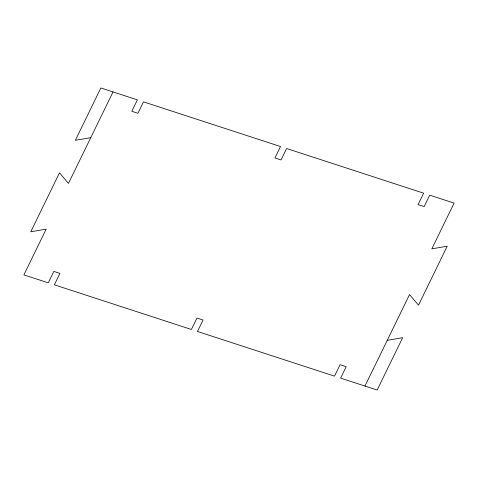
<?xml version="1.0" encoding="UTF-8"?>
<svg xmlns="http://www.w3.org/2000/svg" width="478" height="478" viewBox="0 0 478 478"><rect width="100%" height="100%" fill="white"/><g stroke="black" fill="none" stroke-linecap="round" stroke-linejoin="round"><path stroke-width="0.72" d="M113.035 91.931L68.468 183.409L59.499 172.839L30.783 231.782L46.181 229.147L23.9 274.892L48.26 282.833L53.835 271.396L59.923 273.38L54.355 284.816L191.391 329.485L196.96 318.049L203.048 320.039L197.48 331.469L334.516 376.144L340.085 364.708L346.18 366.692L340.605 378.128L377.148 390.036L402.649 337.695L387.252 340.33M364.965 386.069L409.532 294.591L418.501 305.161L447.217 246.218L431.819 248.853L454.1 203.108L429.74 195.167L424.165 206.604L418.077 204.62L423.645 193.184L286.609 148.515L281.04 159.951L274.952 157.961L280.52 146.531L143.484 101.856L137.915 113.292L131.82 111.308L137.395 99.872L100.852 87.964L75.351 140.305L90.748 137.67"/></g></svg>
